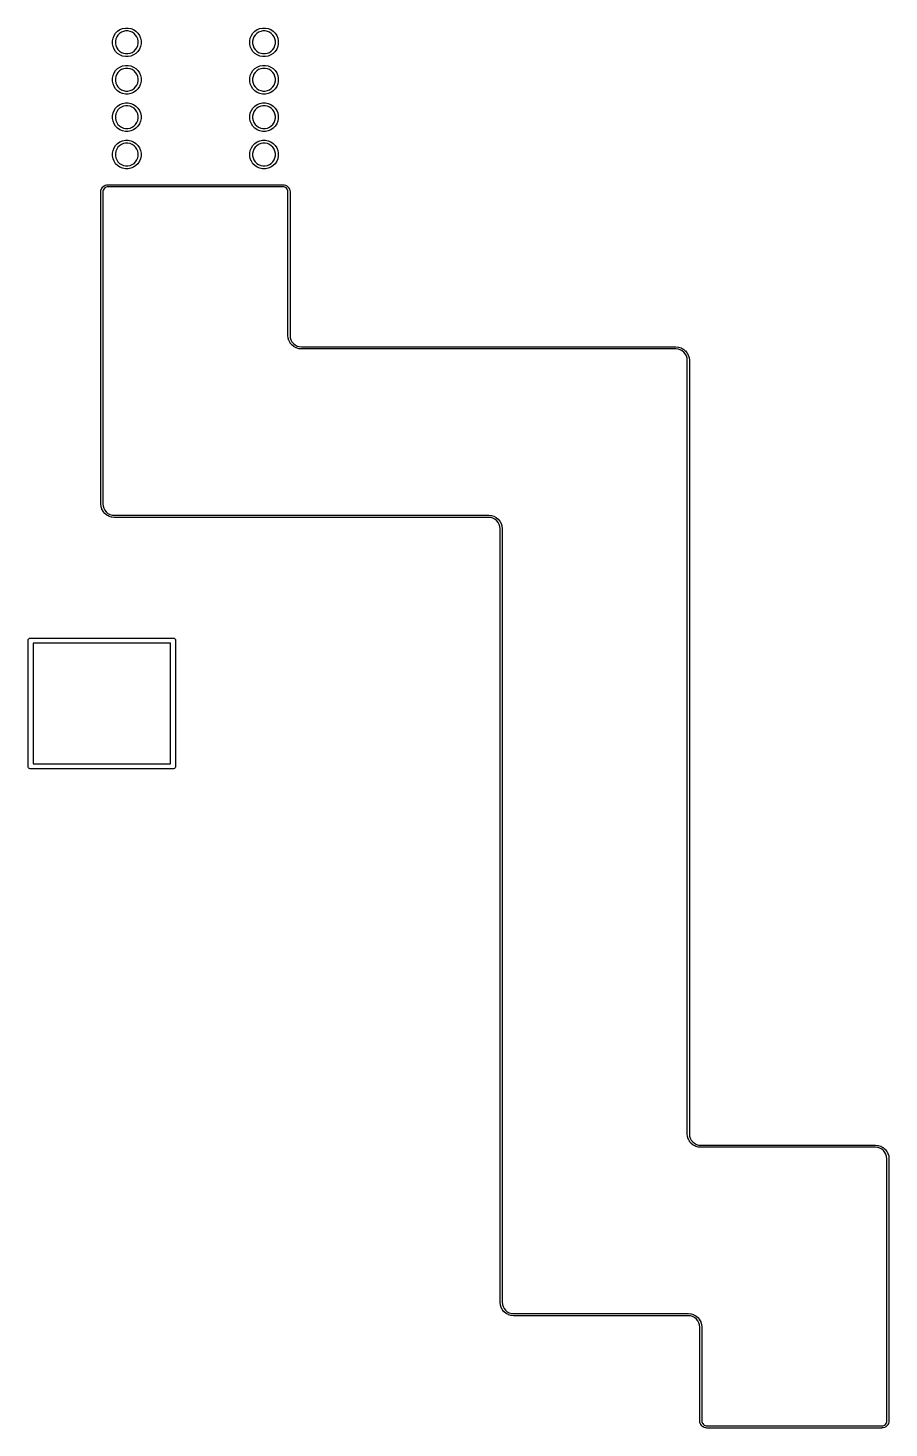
# Model space of a CAD drawing. Extents: x 0.6 to 10.7, y -5.9 to -0.6.
# Drawn here: x 4.993 to 5.802, y -3.2 to -1.885 of the extents above; entities that cross this region are included whole.
import ezdxf

# ---------------------------------------------------------------- set-up
doc = ezdxf.new("R2010")
doc.units = 0
doc.header["$MEASUREMENT"] = 0
doc.layers.add('BLACK', color=7, linetype='CONTINUOUS')

msp = doc.modelspace()

# ---------------------------------------------------------------- linework, layer by layer
at = {"layer": 'BLACK', "linetype": 'CONTINUOUS'}
for p, q in [((5.07302, -1.89452), (5.07404, -1.89208)), ((5.07404, -1.89208), (5.0755, -1.88988)), ((5.0755, -1.88988), (5.07737, -1.88801)), ((5.07647, -1.89338), (5.07566, -1.89532)), ((5.07764, -1.89163), (5.07647, -1.89338)), ((5.07737, -1.88801), (5.07957, -1.88654)), ((5.07912, -1.89014), (5.07764, -1.89163)), ((5.08087, -1.88897), (5.07912, -1.89014)), ((5.07957, -1.88654), (5.08202, -1.88553)), ((5.08282, -1.88816), (5.08087, -1.88897)), ((5.08202, -1.88553), (5.08461, -1.88501)), ((5.08488, -1.88775), (5.08282, -1.88816)), ((5.08461, -1.88501), (5.08726, -1.88501)), ((5.08699, -1.88775), (5.08488, -1.88775)), ((5.08905, -1.88816), (5.08699, -1.88775)), ((5.08726, -1.88501), (5.08985, -1.88553)), ((5.09099, -1.88897), (5.08905, -1.88816)), ((5.08985, -1.88553), (5.09229, -1.88654)), ((5.09274, -1.89014), (5.09099, -1.88897)), ((5.09229, -1.88654), (5.09449, -1.88801)), ((5.09423, -1.89163), (5.09274, -1.89014)), ((5.0954, -1.89338), (5.09423, -1.89163)), ((5.09449, -1.88801), (5.09636, -1.88988)), ((5.09621, -1.89532), (5.0954, -1.89338)), ((5.09636, -1.88988), (5.09783, -1.89208)), ((5.09783, -1.89208), (5.09884, -1.89452)), ((5.20193, -1.89452), (5.20294, -1.89208)), ((5.20294, -1.89208), (5.20441, -1.88988)), ((5.20441, -1.88988), (5.20628, -1.88801)), ((5.20537, -1.89338), (5.20457, -1.89532)), ((5.20654, -1.89163), (5.20537, -1.89338)), ((5.20628, -1.88801), (5.20848, -1.88654)), ((5.20803, -1.89014), (5.20654, -1.89163)), ((5.20978, -1.88897), (5.20803, -1.89014)), ((5.20848, -1.88654), (5.21092, -1.88553)), ((5.21172, -1.88816), (5.20978, -1.88897)), ((5.21092, -1.88553), (5.21352, -1.88501)), ((5.21379, -1.88775), (5.21172, -1.88816)), ((5.21352, -1.88501), (5.21616, -1.88501)), ((5.21589, -1.88775), (5.21379, -1.88775)), ((5.21796, -1.88816), (5.21589, -1.88775)), ((5.21616, -1.88501), (5.21876, -1.88553)), ((5.2199, -1.88897), (5.21796, -1.88816)), ((5.21876, -1.88553), (5.2212, -1.88654)), ((5.22165, -1.89014), (5.2199, -1.88897)), ((5.2212, -1.88654), (5.2234, -1.88801)), ((5.22314, -1.89163), (5.22165, -1.89014)), ((5.22431, -1.89338), (5.22314, -1.89163)), ((5.2234, -1.88801), (5.22527, -1.88988)), ((5.22511, -1.89532), (5.22431, -1.89338)), ((5.22527, -1.88988), (5.22674, -1.89208)), ((5.22674, -1.89208), (5.22775, -1.89452)), ((5.07251, -1.89711), (5.07302, -1.89452)), ((5.07251, -1.89976), (5.07251, -1.89711)), ((5.07302, -1.90235), (5.07251, -1.89976)), ((5.07404, -1.9048), (5.07302, -1.90235)), ((5.0755, -1.90699), (5.07404, -1.9048)), ((5.07566, -1.89532), (5.07525, -1.89738)), ((5.07525, -1.89738), (5.07525, -1.89949)), ((5.07525, -1.89949), (5.07566, -1.90155)), ((5.07737, -1.90886), (5.0755, -1.90699)), ((5.07566, -1.90155), (5.07647, -1.9035)), ((5.07647, -1.9035), (5.07764, -1.90525)), ((5.07764, -1.90525), (5.07912, -1.90673)), ((5.07912, -1.90673), (5.08087, -1.9079)), ((5.09099, -1.9079), (5.09274, -1.90673)), ((5.09274, -1.90673), (5.09423, -1.90525)), ((5.09423, -1.90525), (5.0954, -1.9035)), ((5.09636, -1.90699), (5.09449, -1.90886)), ((5.0954, -1.9035), (5.09621, -1.90155)), ((5.09662, -1.89738), (5.09621, -1.89532)), ((5.09621, -1.90155), (5.09662, -1.89949)), ((5.09783, -1.9048), (5.09636, -1.90699)), ((5.09662, -1.89949), (5.09662, -1.89738)), ((5.09884, -1.90235), (5.09783, -1.9048)), ((5.09884, -1.89452), (5.09936, -1.89711)), ((5.09936, -1.89976), (5.09884, -1.90235)), ((5.09936, -1.89711), (5.09936, -1.89976)), ((5.20141, -1.89711), (5.20193, -1.89452)), ((5.20141, -1.89976), (5.20141, -1.89711)), ((5.20193, -1.90235), (5.20141, -1.89976)), ((5.20294, -1.9048), (5.20193, -1.90235)), ((5.20441, -1.90699), (5.20294, -1.9048)), ((5.20457, -1.89532), (5.20416, -1.89738)), ((5.20416, -1.89738), (5.20416, -1.89949)), ((5.20416, -1.89949), (5.20457, -1.90155)), ((5.20628, -1.90886), (5.20441, -1.90699)), ((5.20457, -1.90155), (5.20537, -1.9035)), ((5.20537, -1.9035), (5.20654, -1.90525)), ((5.20654, -1.90525), (5.20803, -1.90673)), ((5.20803, -1.90673), (5.20978, -1.9079)), ((5.2199, -1.9079), (5.22165, -1.90673)), ((5.22165, -1.90673), (5.22314, -1.90525)), ((5.22314, -1.90525), (5.22431, -1.9035)), ((5.22527, -1.90699), (5.2234, -1.90886)), ((5.22431, -1.9035), (5.22511, -1.90155)), ((5.22552, -1.89738), (5.22511, -1.89532)), ((5.22511, -1.90155), (5.22552, -1.89949)), ((5.22674, -1.9048), (5.22527, -1.90699)), ((5.22552, -1.89949), (5.22552, -1.89738)), ((5.22775, -1.90235), (5.22674, -1.9048)), ((5.22775, -1.89452), (5.22826, -1.89711)), ((5.22826, -1.89976), (5.22775, -1.90235)), ((5.22826, -1.89711), (5.22826, -1.89976)), ((5.07957, -1.91033), (5.07737, -1.90886)), ((5.08202, -1.91135), (5.07957, -1.91033)), ((5.08087, -1.9079), (5.08282, -1.90871)), ((5.08461, -1.91186), (5.08202, -1.91135)), ((5.08202, -1.92068), (5.08461, -1.92017)), ((5.08282, -1.90871), (5.08488, -1.90912)), ((5.08726, -1.91186), (5.08461, -1.91186)), ((5.08461, -1.92017), (5.08726, -1.92017)), ((5.08488, -1.90912), (5.08699, -1.90912)), ((5.08699, -1.90912), (5.08905, -1.90871)), ((5.08985, -1.91135), (5.08726, -1.91186)), ((5.08726, -1.92017), (5.08985, -1.92068)), ((5.08905, -1.90871), (5.09099, -1.9079)), ((5.09229, -1.91033), (5.08985, -1.91135)), ((5.09449, -1.90886), (5.09229, -1.91033)), ((5.20848, -1.91033), (5.20628, -1.90886)), ((5.21092, -1.91135), (5.20848, -1.91033)), ((5.20978, -1.9079), (5.21172, -1.90871)), ((5.21352, -1.91186), (5.21092, -1.91135)), ((5.21092, -1.92068), (5.21352, -1.92017)), ((5.21172, -1.90871), (5.21379, -1.90912)), ((5.21616, -1.91186), (5.21352, -1.91186)), ((5.21352, -1.92017), (5.21616, -1.92017)), ((5.21379, -1.90912), (5.21589, -1.90912)), ((5.21589, -1.90912), (5.21796, -1.90871)), ((5.21876, -1.91135), (5.21616, -1.91186)), ((5.21616, -1.92017), (5.21876, -1.92068)), ((5.21796, -1.90871), (5.2199, -1.9079)), ((5.2212, -1.91033), (5.21876, -1.91135)), ((5.2234, -1.90886), (5.2212, -1.91033)), ((5.07251, -1.93227), (5.07302, -1.92968)), ((5.07251, -1.93491), (5.07251, -1.93227)), ((5.07302, -1.92968), (5.07404, -1.92723)), ((5.07404, -1.92723), (5.0755, -1.92503)), ((5.07566, -1.93048), (5.07525, -1.93254)), ((5.07525, -1.93254), (5.07525, -1.93464)), ((5.0755, -1.92503), (5.07737, -1.92316)), ((5.07647, -1.92853), (5.07566, -1.93048)), ((5.07764, -1.92678), (5.07647, -1.92853)), ((5.07737, -1.92316), (5.07957, -1.92169)), ((5.07912, -1.92529), (5.07764, -1.92678)), ((5.08087, -1.92413), (5.07912, -1.92529)), ((5.07957, -1.92169), (5.08202, -1.92068)), ((5.08282, -1.92332), (5.08087, -1.92413)), ((5.08488, -1.92291), (5.08282, -1.92332)), ((5.08699, -1.92291), (5.08488, -1.92291)), ((5.08905, -1.92332), (5.08699, -1.92291)), ((5.09099, -1.92413), (5.08905, -1.92332)), ((5.08985, -1.92068), (5.09229, -1.92169)), ((5.09274, -1.92529), (5.09099, -1.92413)), ((5.09229, -1.92169), (5.09449, -1.92316)), ((5.09423, -1.92678), (5.09274, -1.92529)), ((5.0954, -1.92853), (5.09423, -1.92678)), ((5.09449, -1.92316), (5.09636, -1.92503)), ((5.09621, -1.93048), (5.0954, -1.92853)), ((5.09662, -1.93254), (5.09621, -1.93048)), ((5.09636, -1.92503), (5.09783, -1.92723)), ((5.09662, -1.93464), (5.09662, -1.93254)), ((5.09783, -1.92723), (5.09884, -1.92968)), ((5.09884, -1.92968), (5.09936, -1.93227)), ((5.09936, -1.93227), (5.09936, -1.93491)), ((5.20141, -1.93227), (5.20193, -1.92968)), ((5.20141, -1.93491), (5.20141, -1.93227)), ((5.20193, -1.92968), (5.20294, -1.92723)), ((5.20294, -1.92723), (5.20441, -1.92503)), ((5.20457, -1.93048), (5.20416, -1.93254)), ((5.20416, -1.93254), (5.20416, -1.93464)), ((5.20441, -1.92503), (5.20628, -1.92316)), ((5.20537, -1.92853), (5.20457, -1.93048)), ((5.20654, -1.92678), (5.20537, -1.92853)), ((5.20628, -1.92316), (5.20848, -1.92169)), ((5.20803, -1.92529), (5.20654, -1.92678)), ((5.20978, -1.92413), (5.20803, -1.92529)), ((5.20848, -1.92169), (5.21092, -1.92068)), ((5.21172, -1.92332), (5.20978, -1.92413)), ((5.21379, -1.92291), (5.21172, -1.92332)), ((5.21589, -1.92291), (5.21379, -1.92291)), ((5.21796, -1.92332), (5.21589, -1.92291)), ((5.2199, -1.92413), (5.21796, -1.92332)), ((5.21876, -1.92068), (5.2212, -1.92169)), ((5.22165, -1.92529), (5.2199, -1.92413)), ((5.2212, -1.92169), (5.2234, -1.92316)), ((5.22314, -1.92678), (5.22165, -1.92529)), ((5.22431, -1.92853), (5.22314, -1.92678)), ((5.2234, -1.92316), (5.22527, -1.92503)), ((5.22511, -1.93048), (5.22431, -1.92853)), ((5.22552, -1.93254), (5.22511, -1.93048)), ((5.22527, -1.92503), (5.22674, -1.92723)), ((5.22552, -1.93464), (5.22552, -1.93254)), ((5.22674, -1.92723), (5.22775, -1.92968)), ((5.22775, -1.92968), (5.22826, -1.93227)), ((5.22826, -1.93227), (5.22826, -1.93491)), ((5.07302, -1.93751), (5.07251, -1.93491)), ((5.07404, -1.93995), (5.07302, -1.93751)), ((5.0755, -1.94215), (5.07404, -1.93995)), ((5.07525, -1.93464), (5.07566, -1.93671)), ((5.07737, -1.94402), (5.0755, -1.94215)), ((5.07566, -1.93671), (5.07647, -1.93865)), ((5.07647, -1.93865), (5.07764, -1.9404)), ((5.07957, -1.94549), (5.07737, -1.94402)), ((5.07764, -1.9404), (5.07912, -1.94189)), ((5.07912, -1.94189), (5.08087, -1.94306)), ((5.08202, -1.9465), (5.07957, -1.94549)), ((5.08087, -1.94306), (5.08282, -1.94386)), ((5.08282, -1.94386), (5.08488, -1.94427)), ((5.08488, -1.94427), (5.08699, -1.94427)), ((5.08699, -1.94427), (5.08905, -1.94386)), ((5.08905, -1.94386), (5.09099, -1.94306)), ((5.09229, -1.94549), (5.08985, -1.9465)), ((5.09099, -1.94306), (5.09274, -1.94189)), ((5.09449, -1.94402), (5.09229, -1.94549)), ((5.09274, -1.94189), (5.09423, -1.9404)), ((5.09423, -1.9404), (5.0954, -1.93865)), ((5.09636, -1.94215), (5.09449, -1.94402)), ((5.0954, -1.93865), (5.09621, -1.93671)), ((5.09621, -1.93671), (5.09662, -1.93464)), ((5.09783, -1.93995), (5.09636, -1.94215)), ((5.09884, -1.93751), (5.09783, -1.93995)), ((5.09936, -1.93491), (5.09884, -1.93751)), ((5.20193, -1.93751), (5.20141, -1.93491)), ((5.20294, -1.93995), (5.20193, -1.93751)), ((5.20441, -1.94215), (5.20294, -1.93995)), ((5.20416, -1.93464), (5.20457, -1.93671)), ((5.20628, -1.94402), (5.20441, -1.94215)), ((5.20457, -1.93671), (5.20537, -1.93865)), ((5.20537, -1.93865), (5.20654, -1.9404)), ((5.20848, -1.94549), (5.20628, -1.94402)), ((5.20654, -1.9404), (5.20803, -1.94189)), ((5.20803, -1.94189), (5.20978, -1.94306)), ((5.21092, -1.9465), (5.20848, -1.94549)), ((5.20978, -1.94306), (5.21172, -1.94386)), ((5.21172, -1.94386), (5.21379, -1.94427)), ((5.21379, -1.94427), (5.21589, -1.94427)), ((5.21589, -1.94427), (5.21796, -1.94386)), ((5.21796, -1.94386), (5.2199, -1.94306)), ((5.2212, -1.94549), (5.21876, -1.9465)), ((5.2199, -1.94306), (5.22165, -1.94189)), ((5.2234, -1.94402), (5.2212, -1.94549)), ((5.22165, -1.94189), (5.22314, -1.9404)), ((5.22314, -1.9404), (5.22431, -1.93865)), ((5.22527, -1.94215), (5.2234, -1.94402)), ((5.22431, -1.93865), (5.22511, -1.93671)), ((5.22511, -1.93671), (5.22552, -1.93464)), ((5.22674, -1.93995), (5.22527, -1.94215)), ((5.22775, -1.93751), (5.22674, -1.93995)), ((5.22826, -1.93491), (5.22775, -1.93751)), ((5.0755, -1.96019), (5.07737, -1.95832)), ((5.07737, -1.95832), (5.07957, -1.95685)), ((5.08087, -1.95928), (5.07912, -1.96045)), ((5.07957, -1.95685), (5.08202, -1.95584)), ((5.08282, -1.95848), (5.08087, -1.95928)), ((5.08461, -1.94702), (5.08202, -1.9465)), ((5.08202, -1.95584), (5.08461, -1.95532)), ((5.08488, -1.95807), (5.08282, -1.95848)), ((5.08726, -1.94702), (5.08461, -1.94702)), ((5.08461, -1.95532), (5.08726, -1.95532)), ((5.08699, -1.95807), (5.08488, -1.95807)), ((5.08905, -1.95848), (5.08699, -1.95807)), ((5.08985, -1.9465), (5.08726, -1.94702)), ((5.08726, -1.95532), (5.08985, -1.95584)), ((5.09099, -1.95928), (5.08905, -1.95848)), ((5.08985, -1.95584), (5.09229, -1.95685)), ((5.09274, -1.96045), (5.09099, -1.95928)), ((5.09229, -1.95685), (5.09449, -1.95832)), ((5.09449, -1.95832), (5.09636, -1.96019)), ((5.20441, -1.96019), (5.20628, -1.95832)), ((5.20628, -1.95832), (5.20848, -1.95685)), ((5.20978, -1.95928), (5.20803, -1.96045)), ((5.20848, -1.95685), (5.21092, -1.95584)), ((5.21172, -1.95848), (5.20978, -1.95928)), ((5.21352, -1.94702), (5.21092, -1.9465)), ((5.21092, -1.95584), (5.21352, -1.95532)), ((5.21379, -1.95807), (5.21172, -1.95848)), ((5.21616, -1.94702), (5.21352, -1.94702)), ((5.21352, -1.95532), (5.21616, -1.95532)), ((5.21589, -1.95807), (5.21379, -1.95807)), ((5.21796, -1.95848), (5.21589, -1.95807)), ((5.21876, -1.9465), (5.21616, -1.94702)), ((5.21616, -1.95532), (5.21876, -1.95584)), ((5.2199, -1.95928), (5.21796, -1.95848)), ((5.21876, -1.95584), (5.2212, -1.95685)), ((5.22165, -1.96045), (5.2199, -1.95928)), ((5.2212, -1.95685), (5.2234, -1.95832)), ((5.2234, -1.95832), (5.22527, -1.96019)), ((5.07251, -1.96743), (5.07302, -1.96483)), ((5.07251, -1.97007), (5.07251, -1.96743)), ((5.07302, -1.97266), (5.07251, -1.97007)), ((5.07302, -1.96483), (5.07404, -1.96239)), ((5.07404, -1.97511), (5.07302, -1.97266)), ((5.07404, -1.96239), (5.0755, -1.96019)), ((5.07566, -1.96563), (5.07525, -1.9677)), ((5.07525, -1.9677), (5.07525, -1.9698)), ((5.07525, -1.9698), (5.07566, -1.97186)), ((5.07647, -1.96369), (5.07566, -1.96563)), ((5.07566, -1.97186), (5.07647, -1.97381)), ((5.07764, -1.96194), (5.07647, -1.96369)), ((5.07912, -1.96045), (5.07764, -1.96194)), ((5.09423, -1.96194), (5.09274, -1.96045)), ((5.0954, -1.96369), (5.09423, -1.96194)), ((5.09621, -1.96563), (5.0954, -1.96369)), ((5.0954, -1.97381), (5.09621, -1.97186)), ((5.09662, -1.9677), (5.09621, -1.96563)), ((5.09621, -1.97186), (5.09662, -1.9698)), ((5.09636, -1.96019), (5.09783, -1.96239)), ((5.09662, -1.9698), (5.09662, -1.9677)), ((5.09783, -1.96239), (5.09884, -1.96483)), ((5.09884, -1.97266), (5.09783, -1.97511)), ((5.09884, -1.96483), (5.09936, -1.96743)), ((5.09936, -1.97007), (5.09884, -1.97266)), ((5.09936, -1.96743), (5.09936, -1.97007)), ((5.20141, -1.96743), (5.20193, -1.96483)), ((5.20141, -1.97007), (5.20141, -1.96743)), ((5.20193, -1.97266), (5.20141, -1.97007)), ((5.20193, -1.96483), (5.20294, -1.96239)), ((5.20294, -1.97511), (5.20193, -1.97266)), ((5.20294, -1.96239), (5.20441, -1.96019)), ((5.20457, -1.96563), (5.20416, -1.9677)), ((5.20416, -1.9677), (5.20416, -1.9698)), ((5.20416, -1.9698), (5.20457, -1.97186)), ((5.20537, -1.96369), (5.20457, -1.96563)), ((5.20457, -1.97186), (5.20537, -1.97381)), ((5.20654, -1.96194), (5.20537, -1.96369)), ((5.20803, -1.96045), (5.20654, -1.96194)), ((5.22314, -1.96194), (5.22165, -1.96045)), ((5.22431, -1.96369), (5.22314, -1.96194)), ((5.22511, -1.96563), (5.22431, -1.96369)), ((5.22431, -1.97381), (5.22511, -1.97186)), ((5.22552, -1.9677), (5.22511, -1.96563)), ((5.22511, -1.97186), (5.22552, -1.9698)), ((5.22527, -1.96019), (5.22674, -1.96239)), ((5.22552, -1.9698), (5.22552, -1.9677)), ((5.22674, -1.96239), (5.22775, -1.96483)), ((5.22775, -1.97266), (5.22674, -1.97511)), ((5.22775, -1.96483), (5.22826, -1.96743)), ((5.22826, -1.97007), (5.22775, -1.97266)), ((5.22826, -1.96743), (5.22826, -1.97007)), ((5.0755, -1.97731), (5.07404, -1.97511)), ((5.07737, -1.97918), (5.0755, -1.97731)), ((5.07647, -1.97381), (5.07764, -1.97556)), ((5.07957, -1.98065), (5.07737, -1.97918)), ((5.07764, -1.97556), (5.07912, -1.97705)), ((5.07912, -1.97705), (5.08087, -1.97822)), ((5.08202, -1.98166), (5.07957, -1.98065)), ((5.08087, -1.97822), (5.08282, -1.97902)), ((5.08461, -1.98217), (5.08202, -1.98166)), ((5.08282, -1.97902), (5.08488, -1.97943)), ((5.08726, -1.98217), (5.08461, -1.98217)), ((5.08488, -1.97943), (5.08699, -1.97943)), ((5.08699, -1.97943), (5.08905, -1.97902)), ((5.08985, -1.98166), (5.08726, -1.98217)), ((5.08905, -1.97902), (5.09099, -1.97822)), ((5.09229, -1.98065), (5.08985, -1.98166)), ((5.09099, -1.97822), (5.09274, -1.97705)), ((5.09449, -1.97918), (5.09229, -1.98065)), ((5.09274, -1.97705), (5.09423, -1.97556)), ((5.09423, -1.97556), (5.0954, -1.97381)), ((5.09636, -1.97731), (5.09449, -1.97918)), ((5.09783, -1.97511), (5.09636, -1.97731)), ((5.20441, -1.97731), (5.20294, -1.97511)), ((5.20628, -1.97918), (5.20441, -1.97731)), ((5.20537, -1.97381), (5.20654, -1.97556)), ((5.20848, -1.98065), (5.20628, -1.97918)), ((5.20654, -1.97556), (5.20803, -1.97705)), ((5.20803, -1.97705), (5.20978, -1.97822)), ((5.21092, -1.98166), (5.20848, -1.98065)), ((5.20978, -1.97822), (5.21172, -1.97902)), ((5.21352, -1.98217), (5.21092, -1.98166)), ((5.21172, -1.97902), (5.21379, -1.97943)), ((5.21616, -1.98217), (5.21352, -1.98217)), ((5.21379, -1.97943), (5.21589, -1.97943)), ((5.21589, -1.97943), (5.21796, -1.97902)), ((5.21876, -1.98166), (5.21616, -1.98217)), ((5.21796, -1.97902), (5.2199, -1.97822)), ((5.2212, -1.98065), (5.21876, -1.98166)), ((5.2199, -1.97822), (5.22165, -1.97705)), ((5.2234, -1.97918), (5.2212, -1.98065)), ((5.22165, -1.97705), (5.22314, -1.97556)), ((5.22314, -1.97556), (5.22431, -1.97381)), ((5.22527, -1.97731), (5.2234, -1.97918)), ((5.22674, -1.97511), (5.22527, -1.97731)), ((5.07302, -1.99999), (5.07404, -1.99755)), ((5.07404, -1.99755), (5.0755, -1.99535)), ((5.0755, -1.99535), (5.07737, -1.99348)), ((5.07647, -1.99884), (5.07566, -2.00079)), ((5.07764, -1.99709), (5.07647, -1.99884)), ((5.07737, -1.99348), (5.07957, -1.99201)), ((5.07912, -1.99561), (5.07764, -1.99709)), ((5.08087, -1.99444), (5.07912, -1.99561)), ((5.07957, -1.99201), (5.08202, -1.991)), ((5.08282, -1.99363), (5.08087, -1.99444)), ((5.08202, -1.991), (5.08461, -1.99048)), ((5.08488, -1.99322), (5.08282, -1.99363)), ((5.08461, -1.99048), (5.08726, -1.99048)), ((5.08699, -1.99322), (5.08488, -1.99322)), ((5.08905, -1.99363), (5.08699, -1.99322)), ((5.08726, -1.99048), (5.08985, -1.991)), ((5.09099, -1.99444), (5.08905, -1.99363)), ((5.08985, -1.991), (5.09229, -1.99201)), ((5.09274, -1.99561), (5.09099, -1.99444)), ((5.09229, -1.99201), (5.09449, -1.99348)), ((5.09423, -1.99709), (5.09274, -1.99561)), ((5.0954, -1.99884), (5.09423, -1.99709)), ((5.09449, -1.99348), (5.09636, -1.99535)), ((5.09621, -2.00079), (5.0954, -1.99884)), ((5.09636, -1.99535), (5.09783, -1.99755)), ((5.09783, -1.99755), (5.09884, -1.99999)), ((5.20193, -1.99999), (5.20294, -1.99755)), ((5.20294, -1.99755), (5.20441, -1.99535)), ((5.20441, -1.99535), (5.20628, -1.99348)), ((5.20537, -1.99884), (5.20457, -2.00079)), ((5.20654, -1.99709), (5.20537, -1.99884)), ((5.20628, -1.99348), (5.20848, -1.99201)), ((5.20803, -1.99561), (5.20654, -1.99709)), ((5.20978, -1.99444), (5.20803, -1.99561)), ((5.20848, -1.99201), (5.21092, -1.991)), ((5.21172, -1.99363), (5.20978, -1.99444)), ((5.21092, -1.991), (5.21352, -1.99048)), ((5.21379, -1.99322), (5.21172, -1.99363)), ((5.21352, -1.99048), (5.21616, -1.99048)), ((5.21589, -1.99322), (5.21379, -1.99322)), ((5.21796, -1.99363), (5.21589, -1.99322)), ((5.21616, -1.99048), (5.21876, -1.991)), ((5.2199, -1.99444), (5.21796, -1.99363)), ((5.21876, -1.991), (5.2212, -1.99201)), ((5.22165, -1.99561), (5.2199, -1.99444)), ((5.2212, -1.99201), (5.2234, -1.99348)), ((5.22314, -1.99709), (5.22165, -1.99561)), ((5.22431, -1.99884), (5.22314, -1.99709)), ((5.2234, -1.99348), (5.22527, -1.99535)), ((5.22511, -2.00079), (5.22431, -1.99884)), ((5.22527, -1.99535), (5.22674, -1.99755)), ((5.22674, -1.99755), (5.22775, -1.99999)), ((5.07251, -2.00258), (5.07302, -1.99999)), ((5.07251, -2.00523), (5.07251, -2.00258)), ((5.07302, -2.00782), (5.07251, -2.00523)), ((5.07404, -2.01026), (5.07302, -2.00782)), ((5.0755, -2.01246), (5.07404, -2.01026)), ((5.07566, -2.00079), (5.07525, -2.00285)), ((5.07525, -2.00285), (5.07525, -2.00496)), ((5.07525, -2.00496), (5.07566, -2.00702)), ((5.07566, -2.00702), (5.07647, -2.00896)), ((5.07647, -2.00896), (5.07764, -2.01071)), ((5.07764, -2.01071), (5.07912, -2.0122)), ((5.07912, -2.0122), (5.08087, -2.01337)), ((5.09099, -2.01337), (5.09274, -2.0122)), ((5.09274, -2.0122), (5.09423, -2.01071)), ((5.09423, -2.01071), (5.0954, -2.00896)), ((5.0954, -2.00896), (5.09621, -2.00702)), ((5.09662, -2.00285), (5.09621, -2.00079)), ((5.09621, -2.00702), (5.09662, -2.00496)), ((5.09783, -2.01026), (5.09636, -2.01246)), ((5.09662, -2.00496), (5.09662, -2.00285)), ((5.09884, -2.00782), (5.09783, -2.01026)), ((5.09884, -1.99999), (5.09936, -2.00258)), ((5.09936, -2.00523), (5.09884, -2.00782)), ((5.09936, -2.00258), (5.09936, -2.00523)), ((5.20141, -2.00258), (5.20193, -1.99999)), ((5.20141, -2.00523), (5.20141, -2.00258)), ((5.20193, -2.00782), (5.20141, -2.00523)), ((5.20294, -2.01026), (5.20193, -2.00782)), ((5.20441, -2.01246), (5.20294, -2.01026)), ((5.20457, -2.00079), (5.20416, -2.00285)), ((5.20416, -2.00285), (5.20416, -2.00496)), ((5.20416, -2.00496), (5.20457, -2.00702)), ((5.20457, -2.00702), (5.20537, -2.00896)), ((5.20537, -2.00896), (5.20654, -2.01071)), ((5.20654, -2.01071), (5.20803, -2.0122)), ((5.20803, -2.0122), (5.20978, -2.01337)), ((5.2199, -2.01337), (5.22165, -2.0122)), ((5.22165, -2.0122), (5.22314, -2.01071)), ((5.22314, -2.01071), (5.22431, -2.00896)), ((5.22431, -2.00896), (5.22511, -2.00702)), ((5.22552, -2.00285), (5.22511, -2.00079)), ((5.22511, -2.00702), (5.22552, -2.00496)), ((5.22674, -2.01026), (5.22527, -2.01246)), ((5.22552, -2.00496), (5.22552, -2.00285)), ((5.22775, -2.00782), (5.22674, -2.01026)), ((5.22775, -1.99999), (5.22826, -2.00258)), ((5.22826, -2.00523), (5.22775, -2.00782)), ((5.22826, -2.00258), (5.22826, -2.00523)), ((5.07737, -2.01433), (5.0755, -2.01246)), ((5.07957, -2.0158), (5.07737, -2.01433)), ((5.08202, -2.01681), (5.07957, -2.0158)), ((5.08087, -2.01337), (5.08282, -2.01418)), ((5.08461, -2.01733), (5.08202, -2.01681)), ((5.08282, -2.01418), (5.08488, -2.01459)), ((5.08726, -2.01733), (5.08461, -2.01733)), ((5.08488, -2.01459), (5.08699, -2.01459)), ((5.08699, -2.01459), (5.08905, -2.01418)), ((5.08985, -2.01681), (5.08726, -2.01733)), ((5.08905, -2.01418), (5.09099, -2.01337)), ((5.09229, -2.0158), (5.08985, -2.01681)), ((5.09449, -2.01433), (5.09229, -2.0158)), ((5.09636, -2.01246), (5.09449, -2.01433)), ((5.20628, -2.01433), (5.20441, -2.01246)), ((5.20848, -2.0158), (5.20628, -2.01433)), ((5.21092, -2.01681), (5.20848, -2.0158)), ((5.20978, -2.01337), (5.21172, -2.01418)), ((5.21352, -2.01733), (5.21092, -2.01681)), ((5.21172, -2.01418), (5.21379, -2.01459)), ((5.21616, -2.01733), (5.21352, -2.01733)), ((5.21379, -2.01459), (5.21589, -2.01459)), ((5.21589, -2.01459), (5.21796, -2.01418)), ((5.21876, -2.01681), (5.21616, -2.01733)), ((5.21796, -2.01418), (5.2199, -2.01337)), ((5.2212, -2.0158), (5.21876, -2.01681)), ((5.2234, -2.01433), (5.2212, -2.0158)), ((5.22527, -2.01246), (5.2234, -2.01433)), ((5.06152, -2.03896), (5.06163, -2.03783)), ((5.06163, -2.03781), (5.06165, -2.03772)), ((5.06163, -2.03783), (5.06163, -2.03781)), ((5.06165, -2.03772), (5.06167, -2.03764)), ((5.06167, -2.03764), (5.062, -2.03654)), ((5.062, -2.03653), (5.06204, -2.03645)), ((5.062, -2.03654), (5.062, -2.03653)), ((5.06204, -2.03645), (5.06207, -2.03637)), ((5.06207, -2.03637), (5.06261, -2.03536)), ((5.06261, -2.03534), (5.06266, -2.03527)), ((5.06261, -2.03536), (5.06261, -2.03534)), ((5.06266, -2.03527), (5.06271, -2.0352)), ((5.06271, -2.0352), (5.06343, -2.03431)), ((5.06343, -2.03431), (5.06344, -2.0343)), ((5.06344, -2.0343), (5.06351, -2.03424)), ((5.06358, -2.03811), (5.06348, -2.03911)), ((5.06351, -2.03424), (5.06357, -2.03417)), ((5.06357, -2.03417), (5.06445, -2.03344)), ((5.06385, -2.0372), (5.06358, -2.03811)), ((5.0643, -2.03637), (5.06385, -2.0372)), ((5.0649, -2.03563), (5.0643, -2.03637)), ((5.06445, -2.03344), (5.06446, -2.03344)), ((5.06446, -2.03344), (5.06454, -2.03339)), ((5.06454, -2.03339), (5.06461, -2.03334)), ((5.06461, -2.03334), (5.06562, -2.03279)), ((5.06563, -2.03502), (5.0649, -2.03563)), ((5.06562, -2.03279), (5.06563, -2.03279)), ((5.06563, -2.03279), (5.06571, -2.03275)), ((5.06647, -2.03457), (5.06563, -2.03502)), ((5.06571, -2.03275), (5.06579, -2.03272)), ((5.06579, -2.03272), (5.06689, -2.03238)), ((5.06738, -2.03429), (5.06647, -2.03457)), ((5.06689, -2.03238), (5.0669, -2.03238)), ((5.0669, -2.03238), (5.06699, -2.03236)), ((5.06699, -2.03236), (5.06707, -2.03234)), ((5.06707, -2.03234), (5.06821, -2.03222)), ((5.06837, -2.03419), (5.06738, -2.03429)), ((5.06821, -2.03222), (5.06822, -2.03222)), ((5.06822, -2.03222), (5.06826, -2.03222)), ((5.06826, -2.03222), (5.06831, -2.03222)), ((5.06831, -2.03222), (5.23247, -2.03222)), ((5.23237, -2.03419), (5.06837, -2.03419)), ((5.23336, -2.03428), (5.23237, -2.03419)), ((5.23247, -2.03222), (5.23251, -2.03222)), ((5.23251, -2.03222), (5.23251, -2.03222)), ((5.23251, -2.03222), (5.23365, -2.03233)), ((5.23427, -2.03456), (5.23336, -2.03428)), ((5.23365, -2.03233), (5.23367, -2.03233)), ((5.23367, -2.03233), (5.23375, -2.03235)), ((5.23375, -2.03235), (5.23384, -2.03237)), ((5.23384, -2.03237), (5.23493, -2.0327)), ((5.23511, -2.035), (5.23427, -2.03456)), ((5.23493, -2.0327), (5.23495, -2.03271)), ((5.23495, -2.03271), (5.23503, -2.03274)), ((5.23503, -2.03274), (5.23511, -2.03277)), ((5.23511, -2.03277), (5.23612, -2.03331)), ((5.23585, -2.0356), (5.23511, -2.035)), ((5.23646, -2.03634), (5.23585, -2.0356)), ((5.23612, -2.03331), (5.23613, -2.03332)), ((5.23613, -2.03332), (5.23621, -2.03337)), ((5.23621, -2.03337), (5.23628, -2.03342)), ((5.23628, -2.03342), (5.23717, -2.03414)), ((5.23691, -2.03717), (5.23646, -2.03634)), ((5.23719, -2.03808), (5.23691, -2.03717)), ((5.23717, -2.03414), (5.23718, -2.03415)), ((5.23718, -2.03415), (5.23724, -2.03421)), ((5.23729, -2.03907), (5.23719, -2.03808)), ((5.23724, -2.03421), (5.2373, -2.03428)), ((5.2373, -2.03428), (5.23803, -2.03516)), ((5.23803, -2.03516), (5.23804, -2.03517)), ((5.23804, -2.03517), (5.23809, -2.03524)), ((5.23809, -2.03524), (5.23814, -2.03532)), ((5.23814, -2.03532), (5.23868, -2.03632)), ((5.23868, -2.03632), (5.23869, -2.03633)), ((5.23869, -2.03633), (5.23872, -2.03642)), ((5.23872, -2.03642), (5.23876, -2.0365)), ((5.23876, -2.0365), (5.2391, -2.03759)), ((5.2391, -2.03759), (5.2391, -2.0376)), ((5.2391, -2.0376), (5.23912, -2.03769)), ((5.23912, -2.03769), (5.23914, -2.03778)), ((5.23914, -2.03778), (5.23926, -2.03892)), ((5.06151, -2.03901), (5.06152, -2.03897)), ((5.06151, -2.33202), (5.06151, -2.03901)), ((5.06152, -2.03897), (5.06152, -2.03896)), ((5.06348, -2.03911), (5.06348, -2.33203)), ((5.23729, -2.17382), (5.23729, -2.03907)), ((5.23926, -2.03892), (5.23926, -2.03893)), ((5.23926, -2.03893), (5.23926, -2.03897)), ((5.23926, -2.03897), (5.23926, -2.03901)), ((5.23926, -2.03901), (5.23926, -2.17382)), ((5.23729, -2.17383), (5.23729, -2.17382)), ((5.23729, -2.17384), (5.23729, -2.17383)), ((5.23729, -2.17387), (5.23729, -2.17384)), ((5.23729, -2.17388), (5.23729, -2.17387)), ((5.23729, -2.17391), (5.23729, -2.17388)), ((5.2373, -2.17395), (5.23729, -2.17391)), ((5.2373, -2.174), (5.2373, -2.17395)), ((5.2373, -2.17401), (5.2373, -2.174)), ((5.23754, -2.17629), (5.2373, -2.17401)), ((5.23756, -2.17637), (5.23754, -2.17629)), ((5.23757, -2.17646), (5.23756, -2.17637)), ((5.23758, -2.17647), (5.23757, -2.17646)), ((5.23825, -2.17866), (5.23758, -2.17647)), ((5.23829, -2.17874), (5.23825, -2.17866)), ((5.23832, -2.17882), (5.23829, -2.17874)), ((5.23833, -2.17884), (5.23832, -2.17882)), ((5.23941, -2.18085), (5.23833, -2.17884)), ((5.23926, -2.17382), (5.23926, -2.17385)), ((5.23926, -2.17385), (5.23949, -2.17598)), ((5.23946, -2.18092), (5.23941, -2.18085)), ((5.23951, -2.181), (5.23946, -2.18092)), ((5.23949, -2.17598), (5.2401, -2.17798)), ((5.23952, -2.18101), (5.23951, -2.181)), ((5.24098, -2.18277), (5.23952, -2.18101)), ((5.2401, -2.17798), (5.2411, -2.17983)), ((5.24104, -2.18283), (5.24098, -2.18277)), ((5.24111, -2.1829), (5.24104, -2.18283)), ((5.2411, -2.17983), (5.24243, -2.18144)), ((5.24112, -2.1829), (5.24111, -2.1829)), ((5.24289, -2.18435), (5.24112, -2.1829)), ((5.24243, -2.18144), (5.24406, -2.18276)), ((5.24406, -2.18276), (5.24591, -2.18375)), ((5.24296, -2.1844), (5.24289, -2.18435)), ((5.24304, -2.18445), (5.24296, -2.1844)), ((5.24305, -2.18446), (5.24304, -2.18445)), ((5.24507, -2.18553), (5.24305, -2.18446)), ((5.24515, -2.18556), (5.24507, -2.18553)), ((5.24523, -2.1856), (5.24515, -2.18556)), ((5.24525, -2.1856), (5.24523, -2.1856)), ((5.24743, -2.18626), (5.24525, -2.1856)), ((5.24591, -2.18375), (5.24791, -2.18435)), ((5.24752, -2.18628), (5.24743, -2.18626)), ((5.24761, -2.1863), (5.24752, -2.18628)), ((5.24762, -2.1863), (5.24761, -2.1863)), ((5.24979, -2.18651), (5.24762, -2.1863)), ((5.24791, -2.18435), (5.25006, -2.18456)), ((5.2498, -2.18652), (5.24979, -2.18651)), ((5.24995, -2.18653), (5.2498, -2.18652)), ((5.60151, -2.18653), (5.24995, -2.18653)), ((5.25006, -2.18456), (5.60161, -2.18456)), ((5.60364, -2.18674), (5.60151, -2.18653)), ((5.60161, -2.18456), (5.60165, -2.18457)), ((5.60165, -2.18457), (5.60165, -2.18457)), ((5.60165, -2.18457), (5.60393, -2.18479)), ((5.60565, -2.18734), (5.60364, -2.18674)), ((5.60393, -2.18479), (5.60394, -2.18479)), ((5.60394, -2.18479), (5.60403, -2.18481)), ((5.60403, -2.18481), (5.60412, -2.18483)), ((5.60412, -2.18483), (5.60631, -2.18549)), ((5.6075, -2.18833), (5.60565, -2.18734)), ((5.60631, -2.18549), (5.60631, -2.18549)), ((5.60631, -2.18549), (5.60632, -2.18549)), ((5.60632, -2.18549), (5.6064, -2.18553)), ((5.6064, -2.18553), (5.60649, -2.18556)), ((5.60649, -2.18556), (5.6085, -2.18663)), ((5.60912, -2.18965), (5.6075, -2.18833)), ((5.6085, -2.18663), (5.60852, -2.18664)), ((5.60852, -2.18664), (5.60859, -2.18669)), ((5.60859, -2.18669), (5.60866, -2.18674)), ((5.60866, -2.18674), (5.61044, -2.18819)), ((5.61045, -2.19126), (5.60912, -2.18965)), ((5.61044, -2.18819), (5.61045, -2.18819)), ((5.61045, -2.18819), (5.61051, -2.18826)), ((5.61145, -2.19311), (5.61045, -2.19126)), ((5.61051, -2.18826), (5.61057, -2.18832)), ((5.61057, -2.18832), (5.61203, -2.19008)), ((5.61207, -2.19511), (5.61145, -2.19311)), ((5.61203, -2.19008), (5.61204, -2.19009)), ((5.61204, -2.19009), (5.61209, -2.19017)), ((5.61229, -2.19724), (5.61207, -2.19511)), ((5.61209, -2.19017), (5.61214, -2.19024)), ((5.61214, -2.19024), (5.61323, -2.19225)), ((5.61323, -2.19225), (5.61323, -2.19227)), ((5.61323, -2.19227), (5.61327, -2.19235)), ((5.61327, -2.19235), (5.6133, -2.19243)), ((5.6133, -2.19243), (5.61398, -2.19462)), ((5.61398, -2.19462), (5.61398, -2.19463)), ((5.61398, -2.19463), (5.614, -2.19472)), ((5.614, -2.19472), (5.61402, -2.1948)), ((5.61402, -2.1948), (5.61426, -2.19708)), ((5.61229, -2.19727), (5.61229, -2.19724)), ((5.6123, -2.19732), (5.61229, -2.19727)), ((5.6123, -2.92382), (5.6123, -2.19732)), ((5.61426, -2.19708), (5.61426, -2.19709)), ((5.61426, -2.19709), (5.61426, -2.19712)), ((5.61426, -2.19712), (5.61427, -2.19722)), ((5.61427, -2.19722), (5.61427, -2.92382)), ((5.06151, -2.33203), (5.06151, -2.33202)), ((5.06151, -2.33204), (5.06151, -2.33203)), ((5.06151, -2.33208), (5.06151, -2.33204)), ((5.06151, -2.33211), (5.06151, -2.33208)), ((5.06151, -2.33208), (5.06151, -2.33208)), ((5.06152, -2.33216), (5.06151, -2.33211)), ((5.06152, -2.3322), (5.06152, -2.33216)), ((5.06152, -2.33221), (5.06152, -2.3322)), ((5.06176, -2.33449), (5.06152, -2.33221)), ((5.06177, -2.33458), (5.06176, -2.33449)), ((5.06179, -2.33466), (5.06177, -2.33458)), ((5.06179, -2.33468), (5.06179, -2.33466)), ((5.06247, -2.33686), (5.06179, -2.33468)), ((5.06251, -2.33694), (5.06247, -2.33686)), ((5.06254, -2.33703), (5.06251, -2.33694)), ((5.06255, -2.33704), (5.06254, -2.33703)), ((5.06363, -2.33905), (5.06255, -2.33704)), ((5.06348, -2.33203), (5.06348, -2.33206)), ((5.06348, -2.33206), (5.0637, -2.33419)), ((5.06368, -2.33912), (5.06363, -2.33905)), ((5.06373, -2.3392), (5.06368, -2.33912)), ((5.0637, -2.33419), (5.06432, -2.33619)), ((5.06374, -2.33921), (5.06373, -2.3392)), ((5.0652, -2.34097), (5.06374, -2.33921)), ((5.06432, -2.33619), (5.06532, -2.33803)), ((5.06526, -2.34103), (5.0652, -2.34097)), ((5.06532, -2.3411), (5.06526, -2.34103)), ((5.06532, -2.33803), (5.06665, -2.33964)), ((5.06665, -2.33964), (5.06828, -2.34097)), ((5.06828, -2.34097), (5.07013, -2.34195)), ((5.06533, -2.34111), (5.06532, -2.3411)), ((5.06711, -2.34255), (5.06533, -2.34111)), ((5.06718, -2.3426), (5.06711, -2.34255)), ((5.06726, -2.34265), (5.06718, -2.3426)), ((5.06727, -2.34266), (5.06726, -2.34265)), ((5.06929, -2.34373), (5.06727, -2.34266)), ((5.06937, -2.34377), (5.06929, -2.34373)), ((5.06945, -2.3438), (5.06937, -2.34377)), ((5.06946, -2.34381), (5.06945, -2.3438)), ((5.07165, -2.34447), (5.06946, -2.34381)), ((5.07013, -2.34195), (5.07213, -2.34255)), ((5.07174, -2.34448), (5.07165, -2.34447)), ((5.07183, -2.3445), (5.07174, -2.34448)), ((5.07184, -2.3445), (5.07183, -2.3445)), ((5.07401, -2.34472), (5.07184, -2.3445)), ((5.07213, -2.34255), (5.07428, -2.34277)), ((5.07402, -2.34472), (5.07401, -2.34472)), ((5.07417, -2.34473), (5.07402, -2.34472)), ((5.42573, -2.34473), (5.07417, -2.34473)), ((5.07428, -2.34277), (5.42582, -2.34276)), ((5.42786, -2.34494), (5.42573, -2.34473)), ((5.42582, -2.34276), (5.42587, -2.34277)), ((5.42587, -2.34277), (5.42587, -2.34277)), ((5.42587, -2.34277), (5.42815, -2.34299)), ((5.42987, -2.34555), (5.42786, -2.34494)), ((5.42815, -2.34299), (5.42816, -2.34299)), ((5.42816, -2.34299), (5.42825, -2.34301)), ((5.42825, -2.34301), (5.42834, -2.34303)), ((5.42834, -2.34303), (5.43053, -2.34369)), ((5.43171, -2.34653), (5.42987, -2.34555)), ((5.43053, -2.34369), (5.43053, -2.34369)), ((5.43053, -2.34369), (5.43054, -2.34369)), ((5.43054, -2.34369), (5.43062, -2.34373)), ((5.43062, -2.34373), (5.4307, -2.34376)), ((5.4307, -2.34376), (5.43272, -2.34484)), ((5.43334, -2.34785), (5.43171, -2.34653)), ((5.43272, -2.34484), (5.43274, -2.34484)), ((5.43274, -2.34484), (5.43281, -2.34489)), ((5.43281, -2.34489), (5.43288, -2.34494)), ((5.43288, -2.34494), (5.43466, -2.34639)), ((5.43467, -2.34947), (5.43334, -2.34785)), ((5.43466, -2.34639), (5.43467, -2.3464)), ((5.43467, -2.3464), (5.43473, -2.34646)), ((5.43567, -2.35131), (5.43467, -2.34947)), ((5.43473, -2.34646), (5.43479, -2.34652)), ((5.43479, -2.34652), (5.43625, -2.34829)), ((5.43629, -2.35331), (5.43567, -2.35131)), ((5.43625, -2.34829), (5.43626, -2.3483)), ((5.43626, -2.3483), (5.43631, -2.34837)), ((5.43651, -2.35544), (5.43629, -2.35331)), ((5.43631, -2.34837), (5.43636, -2.34845)), ((5.43636, -2.34845), (5.43745, -2.35046)), ((5.43745, -2.35046), (5.43745, -2.35047)), ((5.43745, -2.35047), (5.43749, -2.35055)), ((5.43749, -2.35055), (5.43752, -2.35063)), ((5.43752, -2.35063), (5.4382, -2.35282)), ((5.4382, -2.35282), (5.4382, -2.35283)), ((5.4382, -2.35283), (5.43822, -2.35292)), ((5.43822, -2.35292), (5.43823, -2.35301)), ((5.43823, -2.35301), (5.43847, -2.35528)), ((5.43651, -2.35547), (5.43651, -2.35544)), ((5.43652, -3.08202), (5.43651, -2.35547)), ((5.43847, -2.35528), (5.43848, -2.3553)), ((5.43848, -2.3553), (5.43848, -2.35534)), ((5.43848, -2.35534), (5.43848, -2.35538)), ((5.43848, -2.35538), (5.43848, -2.35542)), ((5.43848, -2.35542), (5.43848, -2.35542)), ((5.43848, -2.35542), (5.43848, -2.35545)), ((5.43848, -2.35545), (5.43848, -2.35546)), ((5.43848, -2.35546), (5.43848, -2.35548)), ((5.43848, -2.35548), (5.43848, -3.08203)), ((4.99336, -2.45956), (4.99358, -2.45915)), ((4.99358, -2.45915), (4.99387, -2.45879)), ((4.99387, -2.45879), (4.99423, -2.4585)), ((4.99423, -2.4585), (4.99464, -2.45828)), ((4.99464, -2.45828), (4.99509, -2.45814)), ((4.99509, -2.45814), (4.99544, -2.45811)), ((4.99544, -2.45811), (4.99555, -2.4581)), ((4.99544, -2.45811), (4.99544, -2.45811)), ((4.99555, -2.4581), (4.99567, -2.45811)), ((4.99567, -2.45811), (5.12929, -2.45811)), ((5.12929, -2.45811), (5.12941, -2.4581)), ((5.12941, -2.4581), (5.12953, -2.45811)), ((5.12953, -2.45811), (5.12953, -2.45811)), ((5.12953, -2.45811), (5.12987, -2.45814)), ((5.12987, -2.45814), (5.13032, -2.45828)), ((5.13032, -2.45828), (5.13073, -2.4585)), ((5.13073, -2.4585), (5.13109, -2.45879)), ((5.13109, -2.45879), (5.13138, -2.45915)), ((5.13138, -2.45915), (5.1316, -2.45956)), ((4.99318, -2.46047), (4.99322, -2.46001)), ((4.99319, -2.46059), (4.99318, -2.46047)), ((4.99319, -2.57847), (4.99319, -2.46059)), ((4.99322, -2.46001), (4.99336, -2.45956)), ((4.99791, -2.46283), (4.99791, -2.57622)), ((5.12705, -2.46283), (4.99791, -2.46283)), ((5.12705, -2.57622), (5.12705, -2.46283)), ((5.1316, -2.45956), (5.13174, -2.46001)), ((5.13174, -2.46001), (5.13178, -2.46047)), ((5.13178, -2.46047), (5.13177, -2.46059)), ((5.13177, -2.46059), (5.13177, -2.57847)), ((4.99791, -2.57622), (5.12705, -2.57622)), ((4.99318, -2.57858), (4.99319, -2.57847)), ((4.99322, -2.57905), (4.99318, -2.57858)), ((4.99336, -2.57949), (4.99322, -2.57905)), ((4.99358, -2.5799), (4.99336, -2.57949)), ((4.99387, -2.58026), (4.99358, -2.5799)), ((4.99423, -2.58056), (4.99387, -2.58026)), ((4.99464, -2.58078), (4.99423, -2.58056)), ((4.99509, -2.58091), (4.99464, -2.58078)), ((4.99555, -2.58096), (4.99509, -2.58091)), ((4.99567, -2.58094), (4.99555, -2.58096)), ((5.12929, -2.58094), (4.99567, -2.58094)), ((5.12941, -2.58096), (5.12929, -2.58094)), ((5.12987, -2.58091), (5.12941, -2.58096)), ((5.13032, -2.58078), (5.12987, -2.58091)), ((5.13073, -2.58056), (5.13032, -2.58078)), ((5.13109, -2.58026), (5.13073, -2.58056)), ((5.13138, -2.5799), (5.13109, -2.58026)), ((5.1316, -2.57949), (5.13138, -2.5799)), ((5.13174, -2.57905), (5.1316, -2.57949)), ((5.13177, -2.5787), (5.13174, -2.57905)), ((5.13177, -2.57847), (5.13178, -2.57858)), ((5.13178, -2.57858), (5.13177, -2.5787)), ((5.13177, -2.5787), (5.13177, -2.5787)), ((5.6123, -2.92383), (5.6123, -2.92382)), ((5.6123, -2.92384), (5.6123, -2.92383)), ((5.6123, -2.92387), (5.6123, -2.92384)), ((5.6123, -2.92391), (5.6123, -2.92387)), ((5.6123, -2.92387), (5.6123, -2.92387)), ((5.6123, -2.92395), (5.6123, -2.92391)), ((5.6123, -2.924), (5.6123, -2.92395)), ((5.6123, -2.92401), (5.6123, -2.924)), ((5.61254, -2.92628), (5.6123, -2.92401)), ((5.61256, -2.92637), (5.61254, -2.92628)), ((5.61258, -2.92646), (5.61256, -2.92637)), ((5.61258, -2.92647), (5.61258, -2.92646)), ((5.61326, -2.92866), (5.61258, -2.92647)), ((5.61329, -2.92874), (5.61326, -2.92866)), ((5.61332, -2.92882), (5.61329, -2.92874)), ((5.61333, -2.92883), (5.61332, -2.92882)), ((5.61442, -2.93084), (5.61333, -2.92883)), ((5.61427, -2.92382), (5.61427, -2.92385)), ((5.61427, -2.92385), (5.61449, -2.92598)), ((5.61447, -2.93092), (5.61442, -2.93084)), ((5.61452, -2.93099), (5.61447, -2.93092)), ((5.61449, -2.92598), (5.61511, -2.92798)), ((5.61453, -2.931), (5.61452, -2.93099)), ((5.61598, -2.93276), (5.61453, -2.931)), ((5.61511, -2.92798), (5.6161, -2.92982)), ((5.61605, -2.93283), (5.61598, -2.93276)), ((5.61611, -2.93289), (5.61605, -2.93283)), ((5.6161, -2.92982), (5.61744, -2.93144)), ((5.61744, -2.93144), (5.61906, -2.93276)), ((5.61906, -2.93276), (5.62091, -2.93374)), ((5.61612, -2.9329), (5.61611, -2.93289)), ((5.61789, -2.93435), (5.61612, -2.9329)), ((5.61797, -2.93439), (5.61789, -2.93435)), ((5.61804, -2.93444), (5.61797, -2.93439)), ((5.61805, -2.93445), (5.61804, -2.93444)), ((5.62007, -2.93552), (5.61805, -2.93445)), ((5.62015, -2.93556), (5.62007, -2.93552)), ((5.62023, -2.93559), (5.62015, -2.93556)), ((5.62025, -2.9356), (5.62023, -2.93559)), ((5.62244, -2.93626), (5.62025, -2.9356)), ((5.62091, -2.93374), (5.62291, -2.93435)), ((5.62252, -2.93628), (5.62244, -2.93626)), ((5.62261, -2.93629), (5.62252, -2.93628)), ((5.62262, -2.9363), (5.62261, -2.93629)), ((5.62477, -2.93651), (5.62262, -2.9363)), ((5.62291, -2.93435), (5.62509, -2.93456)), ((5.6248, -2.93652), (5.62477, -2.93651)), ((5.62495, -2.93653), (5.6248, -2.93652)), ((5.78901, -2.93653), (5.62495, -2.93653)), ((5.62509, -2.93456), (5.6251, -2.93456)), ((5.6251, -2.93456), (5.62511, -2.93456)), ((5.62511, -2.93456), (5.78911, -2.93456)), ((5.79114, -2.93674), (5.78901, -2.93653)), ((5.78911, -2.93456), (5.78915, -2.93456)), ((5.78915, -2.93456), (5.78915, -2.93456)), ((5.78915, -2.93456), (5.79143, -2.93479)), ((5.79315, -2.93734), (5.79114, -2.93674)), ((5.79143, -2.93479), (5.79144, -2.93479)), ((5.79144, -2.93479), (5.79153, -2.93481)), ((5.79153, -2.93481), (5.79162, -2.93483)), ((5.79162, -2.93483), (5.79381, -2.93549)), ((5.795, -2.93833), (5.79315, -2.93734)), ((5.79381, -2.93549), (5.79381, -2.93549)), ((5.79381, -2.93549), (5.79382, -2.93549)), ((5.79382, -2.93549), (5.7939, -2.93553)), ((5.7939, -2.93553), (5.79399, -2.93556)), ((5.79399, -2.93556), (5.796, -2.93663)), ((5.79662, -2.93965), (5.795, -2.93833)), ((5.796, -2.93663), (5.79602, -2.93664)), ((5.79602, -2.93664), (5.79609, -2.93669)), ((5.79609, -2.93669), (5.79616, -2.93674)), ((5.79616, -2.93674), (5.79794, -2.93819)), ((5.79795, -2.94126), (5.79662, -2.93965)), ((5.79794, -2.93819), (5.79795, -2.93819)), ((5.79795, -2.93819), (5.79801, -2.93826)), ((5.79895, -2.94311), (5.79795, -2.94126)), ((5.79801, -2.93826), (5.79807, -2.93832)), ((5.79807, -2.93832), (5.79953, -2.94008)), ((5.79957, -2.94511), (5.79895, -2.94311)), ((5.79953, -2.94008), (5.79954, -2.94009)), ((5.79954, -2.94009), (5.79959, -2.94017)), ((5.79979, -2.94723), (5.79957, -2.94511)), ((5.79959, -2.94017), (5.79964, -2.94024)), ((5.79964, -2.94024), (5.80073, -2.94225)), ((5.80073, -2.94225), (5.80073, -2.94227)), ((5.80073, -2.94227), (5.80077, -2.94235)), ((5.80077, -2.94235), (5.8008, -2.94243)), ((5.8008, -2.94243), (5.80148, -2.94462)), ((5.80148, -2.94462), (5.80148, -2.94463)), ((5.80148, -2.94463), (5.8015, -2.94472)), ((5.8015, -2.94472), (5.80152, -2.9448)), ((5.80152, -2.9448), (5.80175, -2.94708)), ((5.79979, -2.94727), (5.79979, -2.94723)), ((5.79979, -3.19331), (5.79979, -2.94727)), ((5.79979, -2.94727), (5.79979, -2.94727)), ((5.80175, -2.94708), (5.80176, -2.94709)), ((5.80176, -2.94709), (5.80176, -2.94714)), ((5.80176, -2.94714), (5.80176, -2.94718)), ((5.80176, -2.94718), (5.80176, -2.94721)), ((5.80176, -2.94721), (5.80176, -2.94722)), ((5.80176, -2.94722), (5.80176, -3.1934)), ((5.43652, -3.08203), (5.43652, -3.08202)), ((5.43652, -3.08204), (5.43652, -3.08203)), ((5.43652, -3.08208), (5.43652, -3.08204)), ((5.43652, -3.08211), (5.43652, -3.08208)), ((5.43652, -3.08208), (5.43652, -3.08208)), ((5.43652, -3.08216), (5.43652, -3.08211)), ((5.43652, -3.0822), (5.43652, -3.08216)), ((5.43652, -3.08221), (5.43652, -3.0822)), ((5.43676, -3.08449), (5.43652, -3.08221)), ((5.43678, -3.08457), (5.43676, -3.08449)), ((5.4368, -3.08466), (5.43678, -3.08457)), ((5.4368, -3.08468), (5.4368, -3.08466)), ((5.43748, -3.08686), (5.4368, -3.08468)), ((5.43751, -3.08694), (5.43748, -3.08686)), ((5.43754, -3.08702), (5.43751, -3.08694)), ((5.43755, -3.08704), (5.43754, -3.08702)), ((5.43864, -3.08905), (5.43755, -3.08704)), ((5.43755, -3.08704), (5.43755, -3.08704)), ((5.43755, -3.08704), (5.43755, -3.08704)), ((5.43848, -3.08203), (5.43848, -3.08206)), ((5.43848, -3.08206), (5.43871, -3.08419)), ((5.43869, -3.08912), (5.43864, -3.08905)), ((5.43874, -3.0892), (5.43869, -3.08912)), ((5.43871, -3.08419), (5.43933, -3.08618)), ((5.43874, -3.08921), (5.43874, -3.0892)), ((5.4402, -3.09097), (5.43874, -3.08921)), ((5.43874, -3.08921), (5.43874, -3.08921)), ((5.43874, -3.08921), (5.43874, -3.08921)), ((5.43933, -3.08618), (5.44032, -3.08803)), ((5.44032, -3.08803), (5.44166, -3.08964)), ((5.44166, -3.08964), (5.44328, -3.09096)), ((5.44026, -3.09103), (5.4402, -3.09097)), ((5.44033, -3.09109), (5.44026, -3.09103)), ((5.44034, -3.0911), (5.44033, -3.09109)), ((5.44211, -3.09255), (5.44034, -3.0911)), ((5.44034, -3.0911), (5.44034, -3.0911)), ((5.44034, -3.0911), (5.44034, -3.0911)), ((5.44218, -3.0926), (5.44211, -3.09255)), ((5.44226, -3.09265), (5.44218, -3.0926)), ((5.44227, -3.09265), (5.44226, -3.09265)), ((5.44429, -3.09373), (5.44227, -3.09265)), ((5.44328, -3.09096), (5.44513, -3.09194)), ((5.44437, -3.09376), (5.44429, -3.09373)), ((5.44445, -3.0938), (5.44437, -3.09376)), ((5.44447, -3.0938), (5.44445, -3.0938)), ((5.44665, -3.09446), (5.44447, -3.0938)), ((5.44513, -3.09194), (5.44713, -3.09255)), ((5.44674, -3.09448), (5.44665, -3.09446)), ((5.44683, -3.0945), (5.44674, -3.09448)), ((5.44684, -3.0945), (5.44683, -3.0945)), ((5.44899, -3.09471), (5.44684, -3.0945)), ((5.44713, -3.09255), (5.44931, -3.09276)), ((5.44902, -3.09472), (5.44899, -3.09471)), ((5.44917, -3.09473), (5.44902, -3.09472)), ((5.61323, -3.09473), (5.44917, -3.09473)), ((5.44931, -3.09276), (5.44932, -3.09276)), ((5.44932, -3.09276), (5.44933, -3.09277)), ((5.44933, -3.09277), (5.61332, -3.09276)), ((5.61536, -3.09494), (5.61323, -3.09473)), ((5.61332, -3.09276), (5.61337, -3.09277)), ((5.61337, -3.09277), (5.61337, -3.09277)), ((5.61337, -3.09277), (5.61565, -3.09299)), ((5.61737, -3.09555), (5.61536, -3.09494)), ((5.61565, -3.09299), (5.61566, -3.09299)), ((5.61566, -3.09299), (5.61575, -3.09301)), ((5.61575, -3.09301), (5.61584, -3.09303)), ((5.61584, -3.09303), (5.61803, -3.09369)), ((5.61921, -3.09653), (5.61737, -3.09555)), ((5.61803, -3.09369), (5.61803, -3.09369)), ((5.61803, -3.09369), (5.61804, -3.09369)), ((5.61804, -3.09369), (5.61812, -3.09373)), ((5.61812, -3.09373), (5.6182, -3.09376)), ((5.6182, -3.09376), (5.62022, -3.09484)), ((5.62084, -3.09785), (5.61921, -3.09653)), ((5.62022, -3.09484), (5.62024, -3.09484)), ((5.62024, -3.09484), (5.62031, -3.09489)), ((5.62031, -3.09489), (5.62038, -3.09494)), ((5.62038, -3.09494), (5.62216, -3.09639)), ((5.62217, -3.09947), (5.62084, -3.09785)), ((5.62216, -3.09639), (5.62217, -3.0964)), ((5.62217, -3.0964), (5.62223, -3.09646)), ((5.62317, -3.10131), (5.62217, -3.09947)), ((5.62223, -3.09646), (5.62229, -3.09652)), ((5.62229, -3.09652), (5.62375, -3.09829)), ((5.62379, -3.10331), (5.62317, -3.10131)), ((5.62375, -3.09829), (5.62376, -3.0983)), ((5.62376, -3.0983), (5.62381, -3.09837)), ((5.62401, -3.10544), (5.62379, -3.10331)), ((5.62381, -3.09837), (5.62386, -3.09844)), ((5.62386, -3.09844), (5.62495, -3.10046)), ((5.62495, -3.10046), (5.62495, -3.10047)), ((5.62495, -3.10047), (5.62499, -3.10055)), ((5.62499, -3.10055), (5.62502, -3.10063)), ((5.62502, -3.10063), (5.6257, -3.10282)), ((5.6257, -3.10282), (5.6257, -3.10283)), ((5.6257, -3.10283), (5.62572, -3.10292)), ((5.62572, -3.10292), (5.62573, -3.10301)), ((5.62573, -3.10301), (5.62597, -3.10528)), ((5.62401, -3.10547), (5.62401, -3.10544)), ((5.62401, -3.1934), (5.62401, -3.10547)), ((5.62401, -3.10547), (5.62401, -3.10547)), ((5.62597, -3.10528), (5.62598, -3.1053)), ((5.62598, -3.1053), (5.62597, -3.10534)), ((5.62597, -3.10534), (5.62598, -3.10538)), ((5.62598, -3.10538), (5.62598, -3.10542)), ((5.62598, -3.10542), (5.62598, -3.10542)), ((5.62598, -3.10542), (5.62598, -3.19334)), ((5.62402, -3.19345), (5.62401, -3.1934)), ((5.62402, -3.19349), (5.62402, -3.19345)), ((5.62402, -3.1935), (5.62402, -3.19349)), ((5.62414, -3.19464), (5.62402, -3.1935)), ((5.62415, -3.19472), (5.62414, -3.19464)), ((5.62417, -3.19481), (5.62415, -3.19472)), ((5.62417, -3.19483), (5.62417, -3.19481)), ((5.62451, -3.19592), (5.62417, -3.19483)), ((5.62598, -3.19334), (5.62608, -3.19434)), ((5.62608, -3.19434), (5.62636, -3.19524)), ((5.62636, -3.19524), (5.62682, -3.19608)), ((5.79897, -3.19605), (5.79942, -3.19521)), ((5.79942, -3.19521), (5.79969, -3.1943)), ((5.79969, -3.1943), (5.79979, -3.19331)), ((5.80127, -3.19589), (5.80124, -3.19597)), ((5.80128, -3.19587), (5.80127, -3.19589)), ((5.80161, -3.19478), (5.80128, -3.19587)), ((5.80162, -3.19469), (5.80161, -3.19478)), ((5.80164, -3.1946), (5.80162, -3.19469)), ((5.80176, -3.19345), (5.80164, -3.19459)), ((5.80164, -3.19459), (5.80164, -3.1946)), ((5.80176, -3.1934), (5.80176, -3.19345)), ((5.80176, -3.19345), (5.80176, -3.19345)), ((5.62455, -3.196), (5.62451, -3.19592)), ((5.62458, -3.19608), (5.62455, -3.196)), ((5.62459, -3.1961), (5.62458, -3.19608)), ((5.62513, -3.1971), (5.62459, -3.1961)), ((5.62459, -3.1961), (5.62459, -3.1961)), ((5.62459, -3.1961), (5.62459, -3.1961)), ((5.62518, -3.19718), (5.62513, -3.1971)), ((5.62523, -3.19725), (5.62518, -3.19718)), ((5.62524, -3.19726), (5.62523, -3.19725)), ((5.62597, -3.19814), (5.62524, -3.19726)), ((5.62603, -3.1982), (5.62597, -3.19814)), ((5.62609, -3.19827), (5.62603, -3.1982)), ((5.6261, -3.19828), (5.62609, -3.19827)), ((5.62699, -3.199), (5.6261, -3.19828)), ((5.62682, -3.19608), (5.62742, -3.19681)), ((5.62706, -3.19905), (5.62699, -3.199)), ((5.62714, -3.1991), (5.62706, -3.19905)), ((5.62715, -3.19911), (5.62714, -3.1991)), ((5.62816, -3.19964), (5.62715, -3.19911)), ((5.62742, -3.19681), (5.62816, -3.19741)), ((5.62816, -3.19741), (5.629, -3.19786)), ((5.62824, -3.19968), (5.62816, -3.19964)), ((5.62832, -3.19971), (5.62824, -3.19968)), ((5.62834, -3.19972), (5.62832, -3.19971)), ((5.62943, -3.20005), (5.62834, -3.19972)), ((5.629, -3.19786), (5.62991, -3.19813)), ((5.62952, -3.20006), (5.62943, -3.20005)), ((5.62961, -3.20008), (5.62952, -3.20006)), ((5.62962, -3.20008), (5.62961, -3.20008)), ((5.63076, -3.2002), (5.62962, -3.20008)), ((5.62962, -3.20008), (5.62962, -3.20008)), ((5.62991, -3.19813), (5.6309, -3.19823)), ((5.63081, -3.2002), (5.63076, -3.2002)), ((5.63076, -3.2002), (5.63076, -3.2002)), ((5.79496, -3.2002), (5.63081, -3.2002)), ((5.6309, -3.19823), (5.7949, -3.19823)), ((5.7949, -3.19823), (5.7959, -3.19813)), ((5.79501, -3.2002), (5.79496, -3.2002)), ((5.79505, -3.2002), (5.79501, -3.2002)), ((5.79506, -3.20019), (5.79505, -3.2002)), ((5.7962, -3.20008), (5.79506, -3.20019)), ((5.7959, -3.19813), (5.7968, -3.19785)), ((5.79629, -3.20006), (5.7962, -3.20008)), ((5.79637, -3.20004), (5.79629, -3.20006)), ((5.79639, -3.20004), (5.79637, -3.20004)), ((5.79748, -3.1997), (5.79639, -3.20004)), ((5.7968, -3.19785), (5.79764, -3.19739)), ((5.79756, -3.19966), (5.79748, -3.1997)), ((5.79764, -3.19963), (5.79756, -3.19966)), ((5.79764, -3.19739), (5.79837, -3.19679)), ((5.79766, -3.19962), (5.79764, -3.19963)), ((5.79866, -3.19908), (5.79766, -3.19962)), ((5.79766, -3.19962), (5.79766, -3.19962)), ((5.79766, -3.19962), (5.79766, -3.19962)), ((5.79837, -3.19679), (5.79897, -3.19605)), ((5.79874, -3.19903), (5.79866, -3.19908)), ((5.79881, -3.19898), (5.79874, -3.19903)), ((5.79882, -3.19897), (5.79881, -3.19898)), ((5.7997, -3.19824), (5.79882, -3.19897)), ((5.79976, -3.19818), (5.7997, -3.19824)), ((5.79983, -3.19812), (5.79976, -3.19818)), ((5.79984, -3.19811), (5.79983, -3.19812)), ((5.80056, -3.19722), (5.79984, -3.19811)), ((5.80061, -3.19715), (5.80056, -3.19722)), ((5.80066, -3.19707), (5.80061, -3.19715)), ((5.80067, -3.19706), (5.80066, -3.19707)), ((5.8012, -3.19605), (5.80067, -3.19706)), ((5.80124, -3.19597), (5.8012, -3.19605))]:
    msp.add_line(p, q, dxfattribs=at)

doc.saveas('drawing.dxf')
